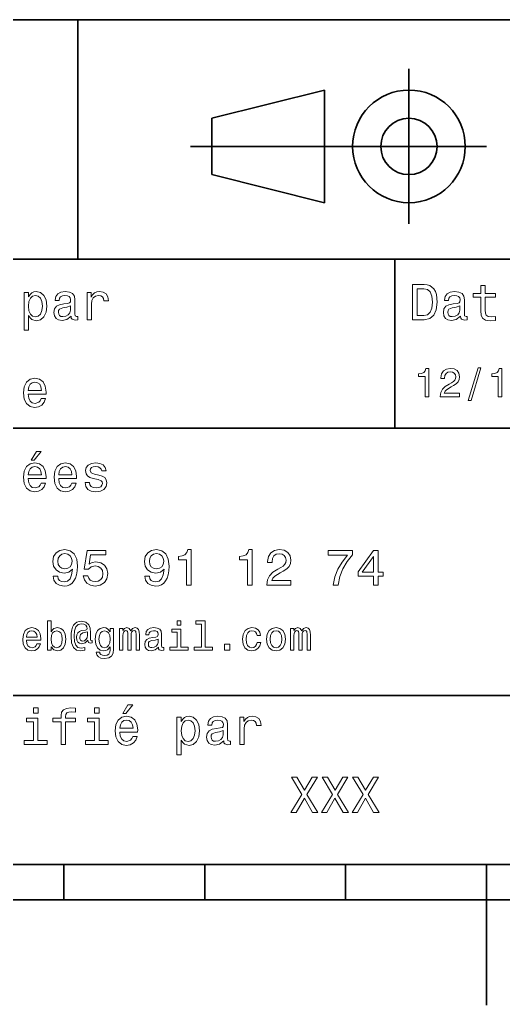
# Model space of a CAD drawing. Extents: x 0 to 297, y 0 to 210.
# Drawn here: x 115.4 to 149.7, y 0 to 70 of the extents above; entities that cross this region are included whole.
import ezdxf

# ---------------------------------------------------------------- set-up
doc = ezdxf.new("R2010")
doc.units = 0

msp = doc.modelspace()

# ---------------------------------------------------------------- linework, layer by layer
at = {"color": 7, "lineweight": 35}
for p, q in [((97, 70), (287, 70)), ((127.5, 61), (148.5, 61)), ((97, 53), (162, 53)), ((97, 41), (162, 41)), ((97, 22), (162, 22)), ((10, 10), (287, 10)), ((97, 10), (287, 10)), ((98.5, 7.5), (198.5, 7.5))]:
    msp.add_line(p, q, dxfattribs=at)
at = {"color": 7, "lineweight": 35, "ltscale": 0.425}
msp.add_line((119.5, 53), (119.5, 70), dxfattribs=at)
at = {"color": 7, "lineweight": 35, "ltscale": 0.275}
msp.add_line((143, 55.5), (143, 66.5), dxfattribs=at)
at = {"color": 7, "lineweight": 35, "ltscale": 0.206155}
for p, q in [((129, 63), (137, 65)), ((137, 57), (129, 59))]:
    msp.add_line(p, q, dxfattribs=at)
at = {"color": 7, "lineweight": 35, "ltscale": 0.2}
msp.add_line((137, 65), (137, 57), dxfattribs=at)
at = {"color": 7, "lineweight": 35, "ltscale": 0.1}
msp.add_line((129, 59), (129, 63), dxfattribs=at)
at = {"color": 7, "lineweight": 35, "ltscale": 0.3}
msp.add_line((142, 41), (142, 53), dxfattribs=at)
at = {"color": 7, "lineweight": 35, "ltscale": 0.0625}
for p, q in [((118.5, 10), (118.5, 7.5)), ((128.5, 10), (128.5, 7.5)), ((138.5, 10), (138.5, 7.5))]:
    msp.add_line(p, q, dxfattribs=at)
at = {"color": 7, "lineweight": 35, "ltscale": 0.25}
msp.add_line((148.5, 10), (148.5, 0), dxfattribs=at)
at = {"color": 7, "lineweight": 13}
for points in [[(144.080688, 51.190563), (143.248566, 51.190563), (143.248566, 48.690563), (144.080688, 48.690563), (144.473343, 48.769814), (144.765137, 49.011169), (144.945251, 49.40382), (145.010086, 49.940563), (144.952454, 50.488113), (144.880402, 50.70425), (144.779541, 50.877163), (144.487747, 51.111313), (144.296829, 51.168949)], [(148.100861, 50.289986), (148.100861, 49.320965), (148.122482, 49.007565), (148.223343, 48.791428), (148.425079, 48.665348), (148.767288, 48.62212), (149.141937, 48.640129), (149.141937, 48.913906), (148.868149, 48.892292), (148.619598, 48.921112), (148.486313, 49.011169), (148.42868, 49.162464), (148.417862, 49.375), (148.417862, 50.289986), (149.141937, 50.289986), (149.141937, 50.560158), (148.417862, 50.560158), (148.417862, 51.125721), (148.100861, 51.125721), (148.100861, 50.560158), (147.553314, 50.560158), (147.553314, 50.289986)], [(115.986313, 50.326012), (115.986313, 50.625), (115.669312, 50.625), (115.669312, 47.941284), (115.986313, 47.941284), (115.986313, 48.98595), (116.097984, 48.816643), (116.22406, 48.704971), (116.541069, 48.62212), (116.843658, 48.690563), (117.081413, 48.895893), (117.236313, 49.2201), (117.293945, 49.659584), (117.236313, 50.095463), (117.081413, 50.41967), (116.843658, 50.621399), (116.541069, 50.693443), (116.368156, 50.671829), (116.220459, 50.603386), (116.094383, 50.488113)], [(116.48703, 48.9067), (116.274498, 48.953533), (116.119598, 49.097622), (116.022339, 49.331772), (115.989914, 49.659584), (116.022339, 49.983791), (116.119598, 50.217941), (116.274498, 50.358429), (116.48703, 50.408863), (116.681557, 50.358429), (116.836456, 50.21434), (116.933716, 49.98019), (116.969742, 49.659584), (116.933716, 49.335377), (116.836456, 49.097622), (116.681557, 48.953533)], [(119.005043, 48.942726), (119.005043, 48.931919), (119.023056, 48.809441), (119.077087, 48.722984), (119.304031, 48.654541), (119.480545, 48.683357), (119.480545, 48.928314), (119.4049, 48.917507), (119.304031, 48.96434), (119.286026, 49.108429), (119.286026, 50.109871), (119.242798, 50.365635), (119.116714, 50.54575), (118.896973, 50.65382), (118.587173, 50.693443), (118.284584, 50.650219), (118.061241, 50.52774), (117.920746, 50.336815), (117.873917, 50.084656), (117.873917, 50.063042), (118.158501, 50.063042), (118.183716, 50.21434), (118.26297, 50.322407), (118.392654, 50.387249), (118.57637, 50.412464), (118.752884, 50.394455), (118.878967, 50.34042), (118.954613, 50.246758), (118.979828, 50.117077), (118.965416, 49.965778), (118.907784, 49.890129), (118.763687, 49.854107), (118.493515, 49.825291), (118.183716, 49.760448), (117.963974, 49.645176), (117.834297, 49.465057), (117.79467, 49.19849), (117.830688, 48.960735), (117.942368, 48.784222), (118.122482, 48.67255), (118.37104, 48.632927), (118.706055, 48.708576)], [(120.143372, 48.690563), (120.460373, 48.690563), (120.460373, 49.796471), (120.492798, 50.063042), (120.590057, 50.253963), (120.748558, 50.369236), (120.961098, 50.408863), (121.119598, 50.383648), (121.238472, 50.3116), (121.310516, 50.189121), (121.335739, 50.023415), (121.656342, 50.023415), (121.613113, 50.315205), (121.49424, 50.524136), (121.296112, 50.650219), (121.02594, 50.693443), (120.842224, 50.664627), (120.683716, 50.592579), (120.543228, 50.4701), (120.431557, 50.304398), (120.431557, 50.625), (120.143372, 50.625)], [(144.055481, 50.891571), (144.329254, 50.837536), (144.516571, 50.671829), (144.628235, 50.376442), (144.664261, 49.940563), (144.624634, 49.519093), (144.51297, 49.223705), (144.322052, 49.047192), (144.055481, 48.989555), (143.583572, 48.989555), (143.583572, 50.891571)], [(146.656342, 48.942726), (146.656342, 48.931919), (146.674347, 48.809441), (146.728394, 48.722984), (146.955338, 48.654541), (147.131851, 48.683357), (147.131851, 48.928314), (147.056198, 48.917507), (146.955338, 48.96434), (146.937317, 49.108429), (146.937317, 50.109871), (146.894089, 50.365635), (146.768005, 50.54575), (146.548264, 50.65382), (146.23848, 50.693443), (145.935883, 50.650219), (145.71254, 50.52774), (145.572052, 50.336815), (145.525223, 50.084656), (145.525223, 50.063042), (145.809799, 50.063042), (145.835022, 50.21434), (145.914261, 50.322407), (146.043945, 50.387249), (146.227661, 50.412464), (146.404175, 50.394455), (146.530258, 50.34042), (146.605911, 50.246758), (146.631119, 50.117077), (146.616714, 49.965778), (146.559082, 49.890129), (146.414978, 49.854107), (146.144806, 49.825291), (145.835022, 49.760448), (145.61528, 49.645176), (145.485596, 49.465057), (145.445969, 49.19849), (145.481995, 48.960735), (145.593658, 48.784222), (145.773773, 48.67255), (146.022339, 48.632927), (146.357346, 48.708576)], [(118.969025, 49.367798), (118.925797, 49.180477), (118.810516, 49.036385), (118.637611, 48.942726), (118.425072, 48.910305), (118.288185, 48.928314), (118.190926, 48.98595), (118.129684, 49.086815), (118.111671, 49.227306), (118.126083, 49.353386), (118.183716, 49.443443), (118.414268, 49.544312), (118.706055, 49.587536), (118.969025, 49.673992)], [(146.620316, 49.367798), (146.577087, 49.180477), (146.461823, 49.036385), (146.28891, 48.942726), (146.07637, 48.910305), (145.939484, 48.928314), (145.842224, 48.98595), (145.780975, 49.086815), (145.76297, 49.227306), (145.777374, 49.353386), (145.835022, 49.443443), (146.065567, 49.544312), (146.357346, 49.587536), (146.620316, 49.673992)], [(144.14122, 43.224785), (144.403458, 43.224785), (144.403458, 45.239193), (144.207504, 45.239193), (144.155624, 45.0634), (144.05188, 44.945248), (143.893372, 44.876083), (143.674362, 44.853027), (143.674362, 44.648415), (144.14122, 44.648415)], [(145.224792, 43.224785), (146.599426, 43.224785), (146.599426, 43.472622), (145.51297, 43.472622), (145.573486, 43.60807), (145.677231, 43.720463), (145.997116, 43.925072), (146.167145, 44.011528), (146.357361, 44.135448), (146.492798, 44.279541), (146.570602, 44.44957), (146.599426, 44.642651), (146.55043, 44.884727), (146.414993, 45.074928), (146.207504, 45.195965), (145.939484, 45.239193), (145.662827, 45.190201), (145.452454, 45.054756), (145.317001, 44.838619), (145.270905, 44.553314), (145.270905, 44.51297), (145.533142, 44.51297), (145.533142, 44.536022), (145.559082, 44.731991), (145.636887, 44.876083), (145.760818, 44.9683), (145.925079, 45), (146.092224, 44.971184), (146.216141, 44.899136), (146.296829, 44.786743), (146.325653, 44.645535), (146.305481, 44.51297), (146.250732, 44.400578), (146.158508, 44.302593), (146.031708, 44.216141), (145.861679, 44.12392), (145.579254, 43.945248), (145.380402, 43.755043), (145.262253, 43.524498), (145.224792, 43.233429)], [(147.213257, 42.956772), (147.412109, 42.956772), (148.109512, 45.279541), (147.907791, 45.279541)], [(149.345825, 43.224785), (149.608078, 43.224785), (149.608078, 45.239193), (149.412109, 45.239193), (149.360229, 45.0634), (149.256485, 44.945248), (149.097992, 44.876083), (148.878967, 44.853027), (148.878967, 44.648415), (149.345825, 44.648415)], [(115.964699, 43.406338), (117.232712, 43.406338), (117.236313, 43.554035), (117.178673, 43.9683), (117.020172, 44.278099), (116.768013, 44.465416), (116.432999, 44.533859), (116.105186, 44.461815), (115.853027, 44.260086), (115.690918, 43.932278), (115.633286, 43.5), (115.687317, 43.056915), (115.849426, 42.732708), (116.097984, 42.530979), (116.422188, 42.462536), (116.703171, 42.509365), (116.933716, 42.631844), (117.103027, 42.826366), (117.200287, 43.085735), (116.886887, 43.085735), (116.822044, 42.941643), (116.728386, 42.833572), (116.461815, 42.747116), (116.256485, 42.786743), (116.101585, 42.912823), (116.000717, 43.118156), (115.964699, 43.395531)], [(115.964699, 43.672909), (116.004318, 43.921471), (116.101585, 44.105186), (116.249283, 44.216858), (116.443802, 44.256485), (116.634727, 44.216858), (116.782425, 44.105186), (116.872482, 43.921471), (116.9049, 43.672909)], [(116.184441, 38.728386), (116.396973, 38.728386), (116.897697, 39.340778), (116.54467, 39.340778)], [(115.964699, 37.406338), (117.232712, 37.406338), (117.236313, 37.554035), (117.178673, 37.9683), (117.020172, 38.278099), (116.768013, 38.465416), (116.432999, 38.533859), (116.105186, 38.461815), (115.853027, 38.260086), (115.690918, 37.932278), (115.633286, 37.5), (115.687317, 37.056915), (115.849426, 36.732708), (116.097984, 36.530979), (116.422188, 36.462536), (116.703171, 36.509365), (116.933716, 36.631844), (117.103027, 36.826366), (117.200287, 37.085735), (116.886887, 37.085735), (116.822044, 36.941643), (116.728386, 36.833572), (116.461815, 36.747116), (116.256485, 36.786743), (116.101585, 36.912823), (116.000717, 37.118156), (115.964699, 37.395531)], [(118.133286, 37.406338), (119.401299, 37.406338), (119.4049, 37.554035), (119.34726, 37.9683), (119.188766, 38.278099), (118.9366, 38.465416), (118.601585, 38.533859), (118.273773, 38.461815), (118.021614, 38.260086), (117.859512, 37.932278), (117.801872, 37.5), (117.855911, 37.056915), (118.018013, 36.732708), (118.266571, 36.530979), (118.590775, 36.462536), (118.871758, 36.509365), (119.10231, 36.631844), (119.271614, 36.826366), (119.368881, 37.085735), (119.055481, 37.085735), (118.990631, 36.941643), (118.896973, 36.833572), (118.630402, 36.747116), (118.425072, 36.786743), (118.270172, 36.912823), (118.169312, 37.118156), (118.133286, 37.395531)], [(120.971901, 37.658501), (120.66571, 37.730545), (120.438766, 37.8134), (120.363113, 37.982708), (120.384727, 38.101585), (120.460373, 38.188038), (120.582855, 38.242073), (120.759369, 38.263687), (120.92868, 38.242073), (121.061966, 38.177231), (121.148415, 38.079971), (121.184441, 37.950287), (121.49424, 37.950287), (121.49424, 37.957493), (121.440201, 38.191643), (121.292511, 38.375359), (121.061966, 38.490635), (120.759369, 38.533859), (120.453171, 38.490635), (120.229828, 38.371758), (120.08934, 38.195244), (120.046112, 37.971901), (120.078529, 37.755764), (120.179398, 37.604465), (120.3451, 37.496399), (120.586456, 37.42075), (120.939484, 37.334293), (121.155624, 37.244236), (121.213257, 37.172188), (121.234871, 37.064121), (121.202454, 36.930836), (121.115997, 36.829971), (120.97551, 36.765129), (120.788185, 36.743515), (120.590057, 36.765129), (120.445969, 36.840778), (120.348709, 36.963257), (120.309082, 37.132565), (120.002884, 37.132565), (120.053314, 36.844379), (120.201012, 36.635445), (120.435158, 36.509365), (120.759369, 36.462536), (121.097984, 36.509365), (121.346542, 36.635445), (121.497841, 36.837173), (121.551872, 37.100143), (121.512253, 37.327087), (121.400574, 37.481987), (121.216858, 37.582851)], [(115.964699, 37.672909), (116.004318, 37.921471), (116.101585, 38.105186), (116.249283, 38.216858), (116.443802, 38.256485), (116.634727, 38.216858), (116.782425, 38.105186), (116.872482, 37.921471), (116.9049, 37.672909)], [(118.133286, 37.672909), (118.172913, 37.921471), (118.270172, 38.105186), (118.41787, 38.216858), (118.612396, 38.256485), (118.803314, 38.216858), (118.951012, 38.105186), (119.041069, 37.921471), (119.073486, 37.672909)], [(117.73703, 30.46974), (117.791069, 30.185158), (117.945969, 29.965418), (118.190926, 29.828529), (118.515129, 29.778097), (118.727669, 29.803314), (118.918587, 29.868155), (119.080688, 29.979826), (119.217583, 30.138329), (119.325653, 30.336454), (119.4049, 30.581411), (119.451729, 30.862391), (119.469742, 31.1866), (119.408501, 31.694523), (119.231987, 32.065559), (118.951012, 32.288902), (118.565567, 32.368156), (118.21254, 32.303314), (117.945969, 32.130402), (117.773056, 31.863832), (117.715424, 31.528818), (117.773056, 31.182997), (117.942368, 30.920029), (118.194527, 30.754322), (118.515129, 30.700287), (118.853745, 30.768732), (119.109512, 30.977665), (119.051872, 30.577808), (118.9366, 30.293226), (118.760086, 30.123919), (118.51873, 30.069883), (118.331413, 30.0951), (118.194527, 30.174351), (118.104469, 30.300432), (118.068443, 30.46974)], [(119.876801, 30.502161), (119.956055, 30.206772), (120.132568, 29.976225), (120.391937, 29.832132), (120.723343, 29.778097), (121.087173, 29.842939), (121.371758, 30.019451), (121.551872, 30.300432), (121.620316, 30.660662), (121.559082, 30.995676), (121.386169, 31.258644), (121.115997, 31.427954), (120.766571, 31.489193), (120.496399, 31.445965), (120.287468, 31.327089), (120.388329, 32.000721), (121.483429, 32.000721), (121.483429, 32.296108), (120.146973, 32.296108), (119.948853, 30.970461), (120.23703, 30.970461), (120.445969, 31.139769), (120.71254, 31.201008), (120.943085, 31.161383), (121.119598, 31.046108), (121.23127, 30.869596), (121.270897, 30.642651), (121.23127, 30.415705), (121.115997, 30.239193), (120.939484, 30.127522), (120.71254, 30.087896), (120.521614, 30.113111), (120.373917, 30.195965), (120.265854, 30.325647), (120.211815, 30.502161)], [(124.242798, 30.46974), (124.296829, 30.185158), (124.451736, 29.965418), (124.696686, 29.828529), (125.020897, 29.778097), (125.233429, 29.803314), (125.424355, 29.868155), (125.586456, 29.979826), (125.723343, 30.138329), (125.831413, 30.336454), (125.910667, 30.581411), (125.957497, 30.862391), (125.97551, 31.1866), (125.914268, 31.694523), (125.737755, 32.065559), (125.456772, 32.288902), (125.071327, 32.368156), (124.718307, 32.303314), (124.451736, 32.130402), (124.278824, 31.863832), (124.221184, 31.528818), (124.278824, 31.182997), (124.448128, 30.920029), (124.700287, 30.754322), (125.020897, 30.700287), (125.359512, 30.768732), (125.61528, 30.977665), (125.55764, 30.577808), (125.442368, 30.293226), (125.265854, 30.123919), (125.024498, 30.069883), (124.837181, 30.0951), (124.700287, 30.174351), (124.610229, 30.300432), (124.574211, 30.46974)], [(127.211098, 29.850143), (127.53891, 29.850143), (127.53891, 32.368156), (127.293953, 32.368156), (127.229111, 32.148415), (127.099426, 32.000721), (126.901299, 31.914265), (126.627525, 31.885447), (126.627525, 31.629683), (127.211098, 31.629683)], [(131.548279, 29.850143), (131.876083, 29.850143), (131.876083, 32.368156), (131.631134, 32.368156), (131.566284, 32.148415), (131.4366, 32.000721), (131.23848, 31.914265), (130.964706, 31.885447), (130.964706, 31.629683), (131.548279, 31.629683)], [(132.90274, 29.850143), (134.621033, 29.850143), (134.621033, 30.159943), (133.26297, 30.159943), (133.338623, 30.32925), (133.468307, 30.46974), (133.868164, 30.725504), (134.080688, 30.833572), (134.318451, 30.988472), (134.487762, 31.168587), (134.585022, 31.381123), (134.621033, 31.622478), (134.559799, 31.925072), (134.390503, 32.162823), (134.131134, 32.314121), (133.796112, 32.368156), (133.450287, 32.306915), (133.187317, 32.137608), (133.018021, 31.867435), (132.960388, 31.510807), (132.960388, 31.460375), (133.288193, 31.460375), (133.288193, 31.489193), (133.320618, 31.73415), (133.417877, 31.914265), (133.572769, 32.029537), (133.778107, 32.069164), (133.98703, 32.033142), (134.141937, 31.943083), (134.242798, 31.802593), (134.278824, 31.62608), (134.253601, 31.460375), (134.185165, 31.319883), (134.069885, 31.197405), (133.911392, 31.089336), (133.698853, 30.974062), (133.345825, 30.750719), (133.09726, 30.512968), (132.94957, 30.224783), (132.90274, 29.86095)], [(137.618164, 29.850143), (137.981995, 29.850143), (138.100861, 30.444523), (138.309799, 30.999279), (138.605194, 31.514408), (138.990631, 31.997118), (138.990631, 32.296108), (137.27594, 32.296108), (137.27594, 31.9683), (138.644806, 31.9683), (138.248566, 31.481987), (137.94957, 30.974062), (137.740631, 30.433718)], [(140.485596, 29.850143), (140.809799, 29.850143), (140.809799, 30.46974), (141.166428, 30.46974), (141.166428, 30.757925), (140.809799, 30.757925), (140.809799, 32.296108), (140.481995, 32.296108), (139.386887, 30.786743), (139.386887, 30.46974), (140.485596, 30.46974)], [(118.064842, 31.532419), (118.100868, 31.755764), (118.201729, 31.932276), (118.360229, 32.043949), (118.565567, 32.083572), (118.778099, 32.043949), (118.940201, 31.932276), (119.041069, 31.759365), (119.080688, 31.536022), (119.041069, 31.309076), (118.940201, 31.139769), (118.774498, 31.035301), (118.554756, 30.999279), (118.356628, 31.035301), (118.201729, 31.139769), (118.100868, 31.305475)], [(124.57061, 31.532419), (124.606628, 31.755764), (124.707497, 31.932276), (124.865997, 32.043949), (125.071327, 32.083572), (125.283867, 32.043949), (125.445969, 31.932276), (125.546829, 31.759365), (125.586456, 31.536022), (125.546829, 31.309076), (125.445969, 31.139769), (125.280258, 31.035301), (125.060524, 30.999279), (124.862396, 31.035301), (124.707497, 31.139769), (124.606628, 31.305475)], [(139.689484, 30.757925), (140.485596, 31.878241), (140.485596, 30.757925)], [(115.841499, 25.925074), (116.855904, 25.925074), (116.858788, 26.043228), (116.812683, 26.374641), (116.685875, 26.622478), (116.484146, 26.772335), (116.216141, 26.827091), (115.953888, 26.769453), (115.752159, 26.60807), (115.622475, 26.345821), (115.57637, 26), (115.619598, 25.645535), (115.749275, 25.386168), (115.948128, 25.224785), (116.207489, 25.170031), (116.432274, 25.207495), (116.616714, 25.305477), (116.752159, 25.461096), (116.829971, 25.668589), (116.579247, 25.668589), (116.527374, 25.553314), (116.452446, 25.46686), (116.239189, 25.397696), (116.074928, 25.429396), (115.951004, 25.53026), (115.870316, 25.694525), (115.841499, 25.916428)], [(115.841499, 26.138329), (115.873199, 26.337177), (115.951004, 26.48415), (116.06916, 26.573488), (116.224785, 26.605188), (116.377518, 26.573488), (116.495674, 26.48415), (116.567719, 26.337177), (116.593658, 26.138329)], [(117.593658, 25.463978), (117.780975, 25.242075), (118.03746, 25.170031), (118.279541, 25.224785), (118.472626, 25.38905), (118.593658, 25.651299), (118.639771, 26), (118.593658, 26.348703), (118.469742, 26.60807), (118.279541, 26.769453), (118.03746, 26.827091), (117.783859, 26.752163), (117.680115, 26.659943), (117.593658, 26.536024), (117.593658, 27.293949), (117.340057, 27.293949), (117.340057, 25.224785), (117.593658, 25.224785)], [(120.504318, 25.734871), (120.504318, 25.902018), (120.458214, 25.893373), (120.403458, 25.913546), (120.386169, 25.974064), (120.386169, 26.446688), (120.363113, 26.780981), (120.270889, 27.02882), (120.054756, 27.213257), (119.752159, 27.279539), (119.57637, 27.262249), (119.426514, 27.210375), (119.296829, 27.12392), (119.193085, 27.002882), (119.112389, 26.850145), (119.054756, 26.662825), (119.020172, 26.438042), (119.008644, 26.184439), (119.048988, 25.737753), (119.178673, 25.42075), (119.394814, 25.230549), (119.703171, 25.170031), (119.985588, 25.216139), (119.985588, 25.406342), (119.737747, 25.360231), (119.498558, 25.409224), (119.340057, 25.567724), (119.253601, 25.835735), (119.227661, 26.224785), (119.256485, 26.605188), (119.354462, 26.876081), (119.51297, 27.040346), (119.743515, 27.095102), (119.919312, 27.063402), (120.048988, 26.988474), (120.129684, 26.876081), (120.158501, 26.746399), (120.126801, 26.682999), (120.040344, 26.654179), (119.757927, 26.610952), (119.602303, 26.547552), (119.489914, 26.449568), (119.42363, 26.314121), (119.403458, 26.135448), (119.429398, 25.942364), (119.501442, 25.798271), (119.619598, 25.708935), (119.775215, 25.680117), (120.002884, 25.740635), (120.195969, 25.930836), (120.195969, 25.913546), (120.242073, 25.760807), (120.400574, 25.714699)], [(122.028816, 25.293949), (122.028816, 26.772335), (121.786743, 26.772335), (121.786743, 26.521614), (121.587898, 26.749281), (121.466858, 26.806917), (121.331413, 26.827091), (121.086456, 26.769453), (120.896255, 26.60807), (120.772339, 26.348703), (120.729111, 26), (120.772339, 25.648417), (120.896255, 25.38905), (121.086456, 25.224785), (121.331413, 25.170031), (121.469742, 25.190203), (121.585014, 25.242075), (121.786743, 25.461096), (121.786743, 25.242075), (121.763687, 25.069166), (121.700287, 24.945246), (121.579254, 24.873199), (121.39769, 24.847263), (121.239197, 24.864553), (121.126801, 24.907782), (121.060516, 24.98271), (121.040344, 25.083574), (120.795387, 25.083574), (120.795387, 25.072046), (120.832855, 24.887609), (120.948128, 24.749281), (121.132568, 24.659943), (121.383286, 24.628242), (121.682999, 24.671471), (121.881844, 24.792509), (121.994232, 25.002882)], [(122.458214, 25.224785), (122.691643, 25.224785), (122.691643, 26.259367), (122.706055, 26.414986), (122.749283, 26.527378), (122.815567, 26.59366), (122.902016, 26.619598), (122.971184, 26.596542), (123.017288, 26.538906), (123.040344, 26.440924), (123.048996, 26.311241), (123.048996, 25.224785), (123.268013, 25.224785), (123.268013, 26.259367), (123.282425, 26.412106), (123.325653, 26.524496), (123.394814, 26.59366), (123.48127, 26.619598), (123.55043, 26.596542), (123.596542, 26.538906), (123.625359, 26.311241), (123.625359, 25.224785), (123.858788, 25.224785), (123.858788, 26.293949), (123.844383, 26.515852), (123.798271, 26.685881), (123.706055, 26.789627), (123.556198, 26.827091), (123.380402, 26.769453), (123.244957, 26.602306), (123.138329, 26.766571), (122.959656, 26.827091), (122.795387, 26.769453), (122.682999, 26.60807), (122.682999, 26.772335), (122.458214, 26.772335)], [(125.213257, 25.426514), (125.213257, 25.417868), (125.227669, 25.319885), (125.270897, 25.250721), (125.452454, 25.195967), (125.593658, 25.219021), (125.593658, 25.414986), (125.533142, 25.406342), (125.452454, 25.443806), (125.438042, 25.559078), (125.438042, 26.360231), (125.403458, 26.564842), (125.302597, 26.708935), (125.126801, 26.795389), (124.878967, 26.827091), (124.636887, 26.792507), (124.458214, 26.694525), (124.345825, 26.541788), (124.308357, 26.340059), (124.308357, 26.322767), (124.536026, 26.322767), (124.556198, 26.443806), (124.619598, 26.53026), (124.723343, 26.582134), (124.870316, 26.602306), (125.011528, 26.587896), (125.112396, 26.54467), (125.172913, 26.469742), (125.193085, 26.365995), (125.181557, 26.244957), (125.135452, 26.184439), (125.020172, 26.155621), (124.804031, 26.132566), (124.556198, 26.080692), (124.380402, 25.988474), (124.276657, 25.844381), (124.244957, 25.631124), (124.273773, 25.440924), (124.363113, 25.299713), (124.507202, 25.210375), (124.706055, 25.178675), (124.97406, 25.239195)], [(126.804039, 25.438042), (126.804039, 26.720463), (126.15274, 26.720463), (126.15274, 26.504324), (126.55043, 26.504324), (126.55043, 25.438042), (126.0317, 25.438042), (126.0317, 25.224785), (127.328529, 25.224785), (127.328529, 25.438042)], [(126.812683, 27.293949), (126.54467, 27.293949), (126.54467, 27.005764), (126.812683, 27.005764)], [(128.268021, 27.080692), (128.268021, 25.438042), (127.746399, 25.438042), (127.746399, 25.224785), (129.040344, 25.224785), (129.040344, 25.438042), (128.521622, 25.438042), (128.521622, 27.293949), (127.870316, 27.293949), (127.870316, 27.080692)], [(132.219025, 26.259367), (132.469742, 26.259367), (132.417877, 26.489914), (132.293945, 26.671471), (132.100861, 26.783863), (131.850143, 26.827091), (131.573486, 26.769453), (131.363113, 26.60807), (131.23056, 26.345821), (131.184448, 25.994238), (131.227661, 25.645535), (131.357361, 25.386168), (131.561966, 25.224785), (131.841507, 25.170031), (132.08934, 25.213257), (132.282425, 25.334295), (132.414993, 25.524496), (132.472626, 25.778099), (132.23056, 25.778099), (132.187317, 25.616716), (132.106628, 25.495678), (131.991364, 25.42075), (131.850143, 25.397696), (131.674347, 25.43516), (131.547546, 25.550434), (131.469742, 25.737753), (131.443817, 26.002882), (131.469742, 26.262249), (131.55043, 26.449568), (131.680115, 26.564842), (131.850143, 26.605188), (132, 26.579252), (132.112396, 26.51297), (132.187317, 26.40346)], [(132.893372, 25.99712), (132.939484, 25.645535), (133.072052, 25.386168), (133.282425, 25.224785), (133.56485, 25.170031), (133.844391, 25.224785), (134.054764, 25.383286), (134.187317, 25.642653), (134.236313, 25.99712), (134.187317, 26.348703), (134.054764, 26.610952), (133.844391, 26.769453), (133.56485, 26.827091), (133.282425, 26.769453), (133.072052, 26.60807), (132.939484, 26.348703)], [(133.15274, 26), (133.17868, 26.259367), (133.259369, 26.446688), (133.389053, 26.56196), (133.56485, 26.602306), (133.737762, 26.56196), (133.867432, 26.449568), (133.948135, 26.259367), (133.976944, 26), (133.948135, 25.737753), (133.867432, 25.547552), (133.737762, 25.432278), (133.56485, 25.394814), (133.389053, 25.432278), (133.259369, 25.547552), (133.17868, 25.737753)], [(134.60231, 25.224785), (134.835739, 25.224785), (134.835739, 26.259367), (134.850143, 26.414986), (134.893372, 26.527378), (134.959656, 26.59366), (135.046112, 26.619598), (135.11528, 26.596542), (135.161392, 26.538906), (135.184448, 26.440924), (135.193085, 26.311241), (135.193085, 25.224785), (135.412109, 25.224785), (135.412109, 26.259367), (135.426514, 26.412106), (135.469742, 26.524496), (135.53891, 26.59366), (135.625366, 26.619598), (135.694534, 26.596542), (135.740631, 26.538906), (135.769455, 26.311241), (135.769455, 25.224785), (136.002884, 25.224785), (136.002884, 26.293949), (135.98848, 26.515852), (135.942368, 26.685881), (135.850143, 26.789627), (135.700287, 26.827091), (135.524506, 26.769453), (135.389053, 26.602306), (135.282425, 26.766571), (135.10376, 26.827091), (134.939484, 26.769453), (134.827087, 26.60807), (134.827087, 26.772335), (134.60231, 26.772335)], [(118.380402, 26), (118.351585, 25.740635), (118.273773, 25.550434), (118.149857, 25.43516), (117.994232, 25.397696), (117.824203, 25.43516), (117.700287, 25.550434), (117.622475, 25.737753), (117.596542, 26), (117.622475, 26.259367), (117.700287, 26.446688), (117.824203, 26.559078), (117.994232, 26.599424), (118.149857, 26.559078), (118.273773, 26.443806), (118.351585, 26.256485)], [(120.170029, 26.279539), (120.141212, 26.100866), (120.069168, 25.974064), (119.959656, 25.896255), (119.829971, 25.873199), (119.740631, 25.887609), (119.677231, 25.939482), (119.636887, 26.025938), (119.625359, 26.146975), (119.674347, 26.345821), (119.841499, 26.449568), (120.170029, 26.53026)], [(120.991356, 26), (121.017288, 26.256485), (121.0951, 26.446688), (121.216141, 26.559078), (121.377518, 26.599424), (121.547546, 26.559078), (121.674347, 26.446688), (121.752159, 26.256485), (121.780975, 26), (121.752159, 25.737753), (121.674347, 25.550434), (121.547546, 25.43516), (121.377518, 25.397696), (121.216141, 25.43516), (121.0951, 25.550434), (121.017288, 25.740635)], [(125.184441, 25.766571), (125.149857, 25.616716), (125.05764, 25.501442), (124.919312, 25.426514), (124.749283, 25.400578), (124.639771, 25.414986), (124.561958, 25.461096), (124.51297, 25.541788), (124.498558, 25.654181), (124.510086, 25.755045), (124.556198, 25.827091), (124.740631, 25.907782), (124.97406, 25.942364), (125.184441, 26.011528)], [(129.896255, 25.224785), (130.293945, 25.224785), (130.293945, 25.654181), (129.896255, 25.654181)], [(116.667145, 21.117435), (116.33213, 21.117435), (116.33213, 20.757204), (116.667145, 20.757204)], [(118.295387, 20.130404), (118.295387, 18.530979), (118.612396, 18.530979), (118.612396, 20.130404), (119.332855, 20.130404), (119.332855, 20.400576), (118.612396, 20.400576), (118.612396, 20.519451), (118.637611, 20.663544), (118.720459, 20.760807), (118.860954, 20.818443), (119.062683, 20.840057), (119.332855, 20.825647), (119.332855, 21.099422), (118.990631, 21.117435), (118.680832, 21.085014), (118.464699, 20.987751), (118.335014, 20.818443), (118.295387, 20.577089), (118.295387, 20.400576), (117.715424, 20.400576), (117.715424, 20.130404)], [(121.004326, 21.117435), (120.669312, 21.117435), (120.669312, 20.757204), (121.004326, 20.757204)], [(122.690201, 20.728386), (122.90274, 20.728386), (123.403458, 21.340778), (123.05043, 21.340778)], [(116.656342, 18.79755), (116.656342, 20.400576), (115.842216, 20.400576), (115.842216, 20.130404), (116.33934, 20.130404), (116.33934, 18.79755), (115.690918, 18.79755), (115.690918, 18.530979), (117.311958, 18.530979), (117.311958, 18.79755)], [(120.993515, 18.79755), (120.993515, 20.400576), (120.179398, 20.400576), (120.179398, 20.130404), (120.676514, 20.130404), (120.676514, 18.79755), (120.028099, 18.79755), (120.028099, 18.530979), (121.649139, 18.530979), (121.649139, 18.79755)], [(122.470459, 19.40634), (123.73848, 19.40634), (123.742081, 19.554033), (123.684441, 19.9683), (123.52594, 20.278097), (123.273773, 20.465418), (122.938766, 20.533861), (122.610954, 20.461815), (122.358795, 20.260086), (122.196686, 19.932276), (122.139053, 19.5), (122.193085, 19.056915), (122.355194, 18.732708), (122.603745, 18.530979), (122.927956, 18.462536), (123.208939, 18.509365), (123.439484, 18.631844), (123.608795, 18.826368), (123.706055, 19.085733), (123.392654, 19.085733), (123.327812, 18.941643), (123.234154, 18.833572), (122.967583, 18.747118), (122.762253, 18.786743), (122.607353, 18.912823), (122.506485, 19.118155), (122.470459, 19.395533)], [(126.829254, 20.166426), (126.829254, 20.465418), (126.512253, 20.465418), (126.512253, 17.7817), (126.829254, 17.7817), (126.829254, 18.826368), (126.940926, 18.657061), (127.067009, 18.545389), (127.38401, 18.462536), (127.6866, 18.530979), (127.924355, 18.736311), (128.079254, 19.060518), (128.136887, 19.5), (128.079254, 19.935879), (127.924355, 20.260086), (127.6866, 20.461815), (127.38401, 20.533861), (127.211098, 20.512247), (127.0634, 20.443804), (126.937325, 20.328529)], [(129.847992, 18.78314), (129.847992, 18.772333), (129.865997, 18.649855), (129.920029, 18.5634), (130.146973, 18.494957), (130.323486, 18.523775), (130.323486, 18.768732), (130.247849, 18.757925), (130.146973, 18.804754), (130.128967, 18.948847), (130.128967, 19.950287), (130.085739, 20.206051), (129.959656, 20.386166), (129.739914, 20.494236), (129.430115, 20.533861), (129.127533, 20.490633), (128.904175, 20.368155), (128.763687, 20.177233), (128.716858, 19.925072), (128.716858, 19.903458), (129.00145, 19.903458), (129.026657, 20.054754), (129.105911, 20.162823), (129.235596, 20.227665), (129.419312, 20.252882), (129.595825, 20.234869), (129.721909, 20.180836), (129.797562, 20.087175), (129.822769, 19.957493), (129.808365, 19.806194), (129.750732, 19.730547), (129.606628, 19.694523), (129.336456, 19.665705), (129.026657, 19.600864), (128.806915, 19.48559), (128.677246, 19.305475), (128.637619, 19.038904), (128.67363, 18.801151), (128.785309, 18.62464), (128.965424, 18.512968), (129.213989, 18.473343), (129.548996, 18.54899)], [(130.986313, 18.530979), (131.303314, 18.530979), (131.303314, 19.636887), (131.335739, 19.903458), (131.432999, 20.094379), (131.591507, 20.209654), (131.804047, 20.249279), (131.96254, 20.224062), (132.081421, 20.152016), (132.153473, 20.029537), (132.17868, 19.863832), (132.499283, 19.863832), (132.456055, 20.155619), (132.337189, 20.364553), (132.139053, 20.490633), (131.868881, 20.533861), (131.685165, 20.505043), (131.526657, 20.432997), (131.386169, 20.310518), (131.274506, 20.144812), (131.274506, 20.465418), (130.986313, 20.465418)], [(122.470459, 19.672911), (122.510086, 19.921469), (122.607353, 20.105186), (122.755043, 20.216858), (122.94957, 20.256483), (123.140488, 20.216858), (123.288185, 20.105186), (123.378242, 19.921469), (123.410667, 19.672911)], [(127.329971, 18.747118), (127.117439, 18.793947), (126.96254, 18.93804), (126.86528, 19.17219), (126.832855, 19.5), (126.86528, 19.824207), (126.96254, 20.058357), (127.117439, 20.198847), (127.329971, 20.249279), (127.524498, 20.198847), (127.679398, 20.054754), (127.776657, 19.820604), (127.812683, 19.5), (127.776657, 19.175793), (127.679398, 18.93804), (127.524498, 18.793947)], [(129.811966, 19.208212), (129.768738, 19.020893), (129.653458, 18.876801), (129.48056, 18.78314), (129.268021, 18.750719), (129.131134, 18.768732), (129.033875, 18.826368), (128.972626, 18.927233), (128.95462, 19.067722), (128.969025, 19.193804), (129.026657, 19.283861), (129.257202, 19.384726), (129.548996, 19.427954), (129.811966, 19.514408)], [(134.623917, 13.690562), (135.002151, 13.690562), (135.574921, 14.70281), (136.158493, 13.690562), (136.540344, 13.690562), (135.758636, 14.976585), (136.500717, 16.194164), (136.136887, 16.194164), (135.585724, 15.268372), (135.04538, 16.194164), (134.667145, 16.194164), (135.405609, 14.972983)], [(136.792496, 13.690562), (137.170746, 13.690562), (137.743515, 14.70281), (138.327087, 13.690562), (138.708923, 13.690562), (137.927231, 14.976585), (138.669312, 16.194164), (138.305466, 16.194164), (137.754318, 15.268372), (137.213974, 16.194164), (136.835724, 16.194164), (137.574203, 14.972983)], [(138.96109, 13.690562), (139.33934, 13.690562), (139.912094, 14.70281), (140.495667, 13.690562), (140.877518, 13.690562), (140.09581, 14.976585), (140.837891, 16.194164), (140.47406, 16.194164), (139.922913, 15.268372), (139.382568, 16.194164), (139.004318, 16.194164), (139.742798, 14.972983)]]:
    msp.add_lwpolyline(points, close=True, dxfattribs=at)
at = {"color": 7, "lineweight": 35}
for radius in [4, 2]:
    msp.add_circle((143, 61), radius, dxfattribs=at)

doc.saveas('drawing.dxf')
